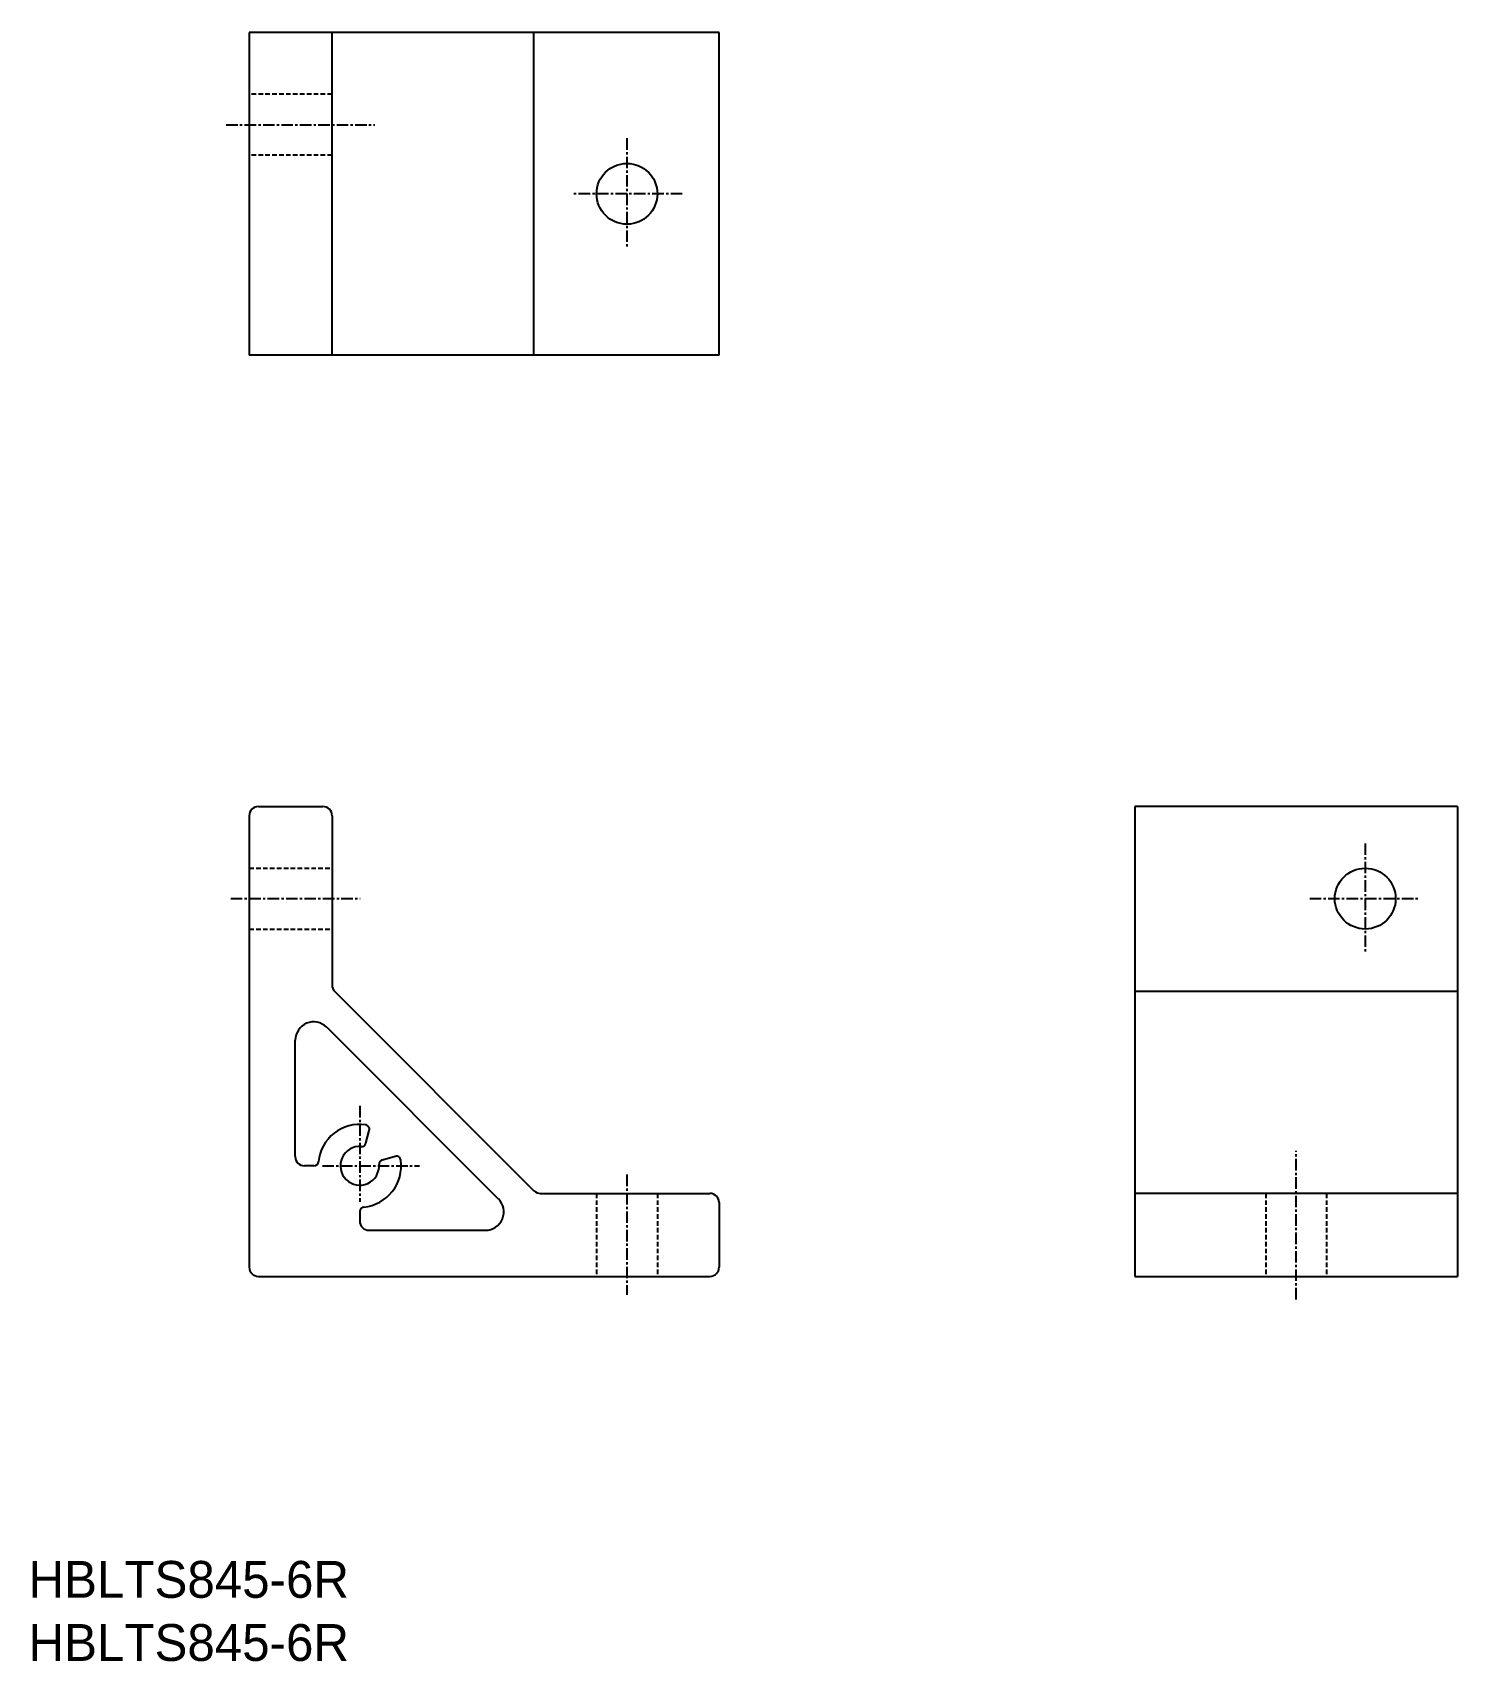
# Model space of a CAD drawing. Extents: x 53 to 208, y -39 to 137.
import ezdxf

# ---------------------------------------------------------------- set-up
doc = ezdxf.new("R2010")
doc.units = 0
doc.linetypes.add('CENTER', pattern=[2, 1.25, -0.25, 0.25, -0.25])
doc.linetypes.add('DASHED', pattern=[0.75, 0.5, -0.25])
doc.layers.get('0').update_dxf_attribs({"linetype": 'CONTINUOUS'})
doc.layers.add('CENTER', color=1, linetype='CENTER')

msp = doc.modelspace()

# ---------------------------------------------------------------- linework, layer by layer
at = {"color": 7, "linetype": 'CONTINUOUS'}
for p, q in [((76.45, 137.5), (76.45, 102.5)), ((127.45, 137.5), (76.45, 137.5)), ((85.45, 102.5), (85.45, 137.5)), ((102.05, 137.5), (102.05, 137.5)), ((107.36, 102.5), (107.36, 137.5)), ((114.85, 137.5), (114.85, 137.5)), ((127.45, 102.5), (127.45, 137.5)), ((127.45, 102.5), (76.45, 102.5)), ((77.45, 53.5), (84.45, 53.5)), ((207.58, 53.5), (172.58, 53.5)), ((172.58, 53.5), (172.58, 2.5)), ((207.58, 53.5), (207.58, 2.5)), ((76.45, 52.5), (76.45, 3.5)), ((85.45, 52.5), (85.45, 34.11)), ((172.58, 40.9), (172.58, 40.9)), ((85.75, 33.41), (107.36, 11.79)), ((207.58, 33.41), (172.58, 33.41)), ((84.87, 29.54), (103.49, 10.91)), ((81.45, 15.5), (81.45, 28.12)), ((172.58, 28.1), (172.58, 28.1)), ((89.11, 16.96), (89.48, 18.33)), ((83.48, 14.5), (82.45, 14.5)), ((90.92, 15.16), (92.29, 15.53)), ((108.07, 11.5), (126.45, 11.5)), ((207.58, 11.5), (172.58, 11.5)), ((88.45, 9.53), (88.45, 8.5)), ((127.45, 10.5), (127.45, 3.5)), ((89.45, 7.5), (102.08, 7.5)), ((77.45, 2.5), (126.45, 2.5)), ((172.58, 2.5), (207.58, 2.5))]:
    msp.add_line(p, q, dxfattribs=at)
at = {"color": 3, "linetype": 'DASHED'}
for p, q in [((85.45, 130.8), (76.45, 130.8)), ((85.45, 124.2), (76.45, 124.2)), ((76.45, 46.8), (85.45, 46.8)), ((76.45, 40.2), (85.45, 40.2)), ((114.15, 11.5), (114.15, 2.5)), ((120.75, 11.5), (120.75, 2.5)), ((186.78, 11.5), (186.78, 2.5)), ((193.38, 11.5), (193.38, 2.5))]:
    msp.add_line(p, q, dxfattribs=at)
at = {"color": 7, "linetype": 'CONTINUOUS'}
for centre in [(117.45, 120), (197.58, 43.5)]:
    msp.add_circle(centre, 3.3, dxfattribs=at)
for centre, radius, start, end in [((77.45, 52.5), 1, 90, 180), ((84.45, 52.5), 1, 0, 90), ((86.45, 34.11), 1, 180, 225), ((83.45, 28.12), 2, 45, 180), ((88.45, 14.5), 4.5, 82.1805, 174.2608), ((89, 18.46), 0.5, 345, 82.1805), ((88.45, 14.5), 2.1, 86.0869, 3.9125), ((88.63, 17.09), 0.5, 266.0869, 345), ((82.45, 15.5), 1, 180, 270), ((83.48, 15), 0.5, 270, 354.2608), ((88.45, 14.5), 4.5, 275.7392, 7.8193), ((91.05, 14.68), 0.5, 105, 183.9125), ((92.42, 15.04), 0.5, 7.8193, 105), ((102.08, 9.5), 2, 270, 45), ((108.07, 12.5), 1, 225, 270), ((126.45, 10.5), 1, 0, 90), ((88.95, 9.53), 0.5, 95.7392, 180), ((89.45, 8.5), 1, 180, 270), ((77.45, 3.5), 1, 180, 270), ((126.45, 3.5), 1, 270, 0)]:
    msp.add_arc(centre, radius, start, end, dxfattribs=at)
at = {"layer": 'CENTER', "color": 1, "linetype": 'CENTER'}
for p, q in [((73.95, 127.5), (90.08, 127.5)), ((117.45, 126.03), (117.45, 114.03)), ((123.45, 120), (111.45, 120)), ((197.58, 49.5), (197.58, 37.5)), ((74.45, 43.5), (88.48, 43.5)), ((191.55, 43.5), (203.55, 43.5)), ((88.45, 21), (88.45, 10.59)), ((190.08, 0), (190.08, 16.13)), ((84.4, 14.5), (94.95, 14.5)), ((117.45, 13.55), (117.45, 0.5))]:
    msp.add_line(p, q, dxfattribs=at)

# ---------------------------------------------------------------- texts
at = {"color": 7, "linetype": 'CONTINUOUS'}
for p in [(52.5, -32.39), (52.5, -39.24)]:
    msp.add_text('HBLTS845-6R', height=4, dxfattribs=at).set_placement(p)

doc.saveas('drawing.dxf')
